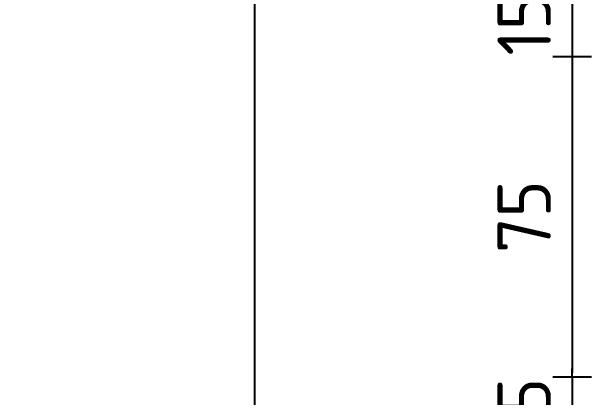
# Model space of a CAD drawing. Header units: millimetres. Extents: x 0 to 420, y 0 to 297.
# Drawn here: x 294.13 to 321.28, y 220.66 to 238.71 of the extents above; entities that cross this region are included whole.
import ezdxf

# ---------------------------------------------------------------- set-up
doc = ezdxf.new("R2010")
doc.units = ezdxf.units.MM
doc.header["$MEASUREMENT"] = 0
doc.layers.add('L35', color=3, linetype='Continuous')
doc.layers.add('T25', color=1, linetype='Continuous')
doc.styles.add('iso', font='iso3098b.shx')
doc.dimstyles.new('signsdim', dxfattribs={"dimtxt": 2.5, "dimasz": 0.2, "dimexe": 1.5, "dimexo": 2, "dimgap": 1, "dimtad": 1, "dimlfac": 5, "dimrnd": 1, "dimtxsty": 'iso', "dimblk": 'sgndim', "dimcen": 2.5, "dimse2": 1, "dimadec": 0, "dimazin": 0, "dimtfac": 1, "dimtix": 1, "dimtmove": 0, "dimatfit": 3, "dimfxl": 1, "dimarcsym": 0})

# ---------------------------------------------------------------- blocks, each defined once
blk = doc.blocks.new('sgndim')
for p, q in [((0, 4.5), (0, -4.5)), ((0, 0), (-1, 0))]:
    blk.add_line(p, q)
blk = doc.blocks.new('*D104')
at = {"layer": 'DEFPOINTS', "color": 0, "transparency": 16777216}
for p in [(305.504, 221.61), (305.504, 218.61), (320.379, 218.61)]:
    blk.add_point(p, dxfattribs=at)
at = {"layer": 'T25', "color": 0, "lineweight": -2, "transparency": 16777216}
for p, q in [((320.379, 221.81), (320.379, 222.01)), ((320.379, 221.61), (320.379, 218.61)), ((320.379, 218.41), (320.379, 218.21))]:
    blk.add_line(p, q, dxfattribs=at)
at = {"layer": 'T25', "color": 0, "lineweight": -2, "transparency": 16777216, "xscale": 0.2, "yscale": 0.2, "zscale": 0.2}
for p, rotation in [((320.379, 221.61), 270), ((320.379, 218.61), 90)]:
    blk.add_blockref('sgndim', p, dxfattribs=dict(at, rotation=rotation))
at = {"layer": 'T25', "color": 0, "transparency": 16777216, "insert": (318.129, 220.11), "char_height": 2.5, "attachment_point": 5, "rotation": 90, "style": 'iso'}
blk.add_mtext('15', dxfattribs=at)
blk = doc.blocks.new('*D105')
at = {"layer": 'DEFPOINTS', "color": 0, "transparency": 16777216}
for p in [(305.504, 236.61), (305.504, 221.61), (320.379, 221.61)]:
    blk.add_point(p, dxfattribs=at)
at = {"layer": 'T25', "color": 0, "lineweight": -2, "transparency": 16777216}
blk.add_line((320.379, 236.41), (320.379, 221.81), dxfattribs=at)
at = {"layer": 'T25', "color": 0, "lineweight": -2, "transparency": 16777216, "xscale": 0.2, "yscale": 0.2, "zscale": 0.2}
for p, rotation in [((320.379, 236.61), 90), ((320.379, 221.61), 270)]:
    blk.add_blockref('sgndim', p, dxfattribs=dict(at, rotation=rotation))
at = {"layer": 'T25', "color": 0, "transparency": 16777216, "insert": (318.129, 229.11), "char_height": 2.5, "attachment_point": 5, "rotation": 90, "style": 'iso'}
blk.add_mtext('75', dxfattribs=at)
blk = doc.blocks.new('*D106')
at = {"layer": 'DEFPOINTS', "color": 0, "transparency": 16777216}
for p in [(305.504, 239.61), (305.504, 236.61), (320.379, 236.61)]:
    blk.add_point(p, dxfattribs=at)
at = {"layer": 'T25', "color": 0, "lineweight": -2, "transparency": 16777216}
for p, q in [((320.379, 239.81), (320.379, 240.01)), ((320.379, 239.61), (320.379, 236.61)), ((320.379, 236.41), (320.379, 236.21))]:
    blk.add_line(p, q, dxfattribs=at)
at = {"layer": 'T25', "color": 0, "lineweight": -2, "transparency": 16777216, "xscale": 0.2, "yscale": 0.2, "zscale": 0.2}
for p, rotation in [((320.379, 239.61), 270), ((320.379, 236.61), 90)]:
    blk.add_blockref('sgndim', p, dxfattribs=dict(at, rotation=rotation))
at = {"layer": 'T25', "color": 0, "transparency": 16777216, "insert": (318.129, 238.11), "char_height": 2.5, "attachment_point": 5, "rotation": 90, "style": 'iso'}
blk.add_mtext('15', dxfattribs=at)

msp = doc.modelspace()

# ---------------------------------------------------------------- linework, layer by layer
at = {"layer": 'L35'}
msp.add_lwpolyline([(260.504, 187.6879), (260.504, 267.6879, -0.4142136), (265.504, 272.6879), (300.504, 272.6879, -0.4142136), (305.504, 267.6879), (305.504, 187.6879, -0.4142136), (300.504, 182.6879), (265.504, 182.6879, -0.4142136)], format="xyb", close=True, dxfattribs=at)

# ---------------------------------------------------------------- dimensions: what is measured, and where the dimension line sits
at = {"layer": 'T25'}
for base, p1, p2, picture, middle in [((320.3792, 236.6098), (305.504, 239.6098), (305.504, 236.6098), '*D106', (318.1292, 238.1098)), ((320.3792, 221.6098), (305.504, 236.6098), (305.504, 221.6098), '*D105', (318.1292, 229.1098)), ((320.3792, 218.6098), (305.504, 221.6098), (305.504, 218.6098), '*D104', (318.1292, 220.1098))]:
    dim = msp.add_linear_dim(base=base, p1=p1, p2=p2, angle=90, dimstyle='signsdim', override={"dimse1": 1}, dxfattribs=at)
    dim.commit()
    dim.dimension.update_dxf_attribs({"geometry": picture, "text_midpoint": middle})

doc.saveas('drawing.dxf')
